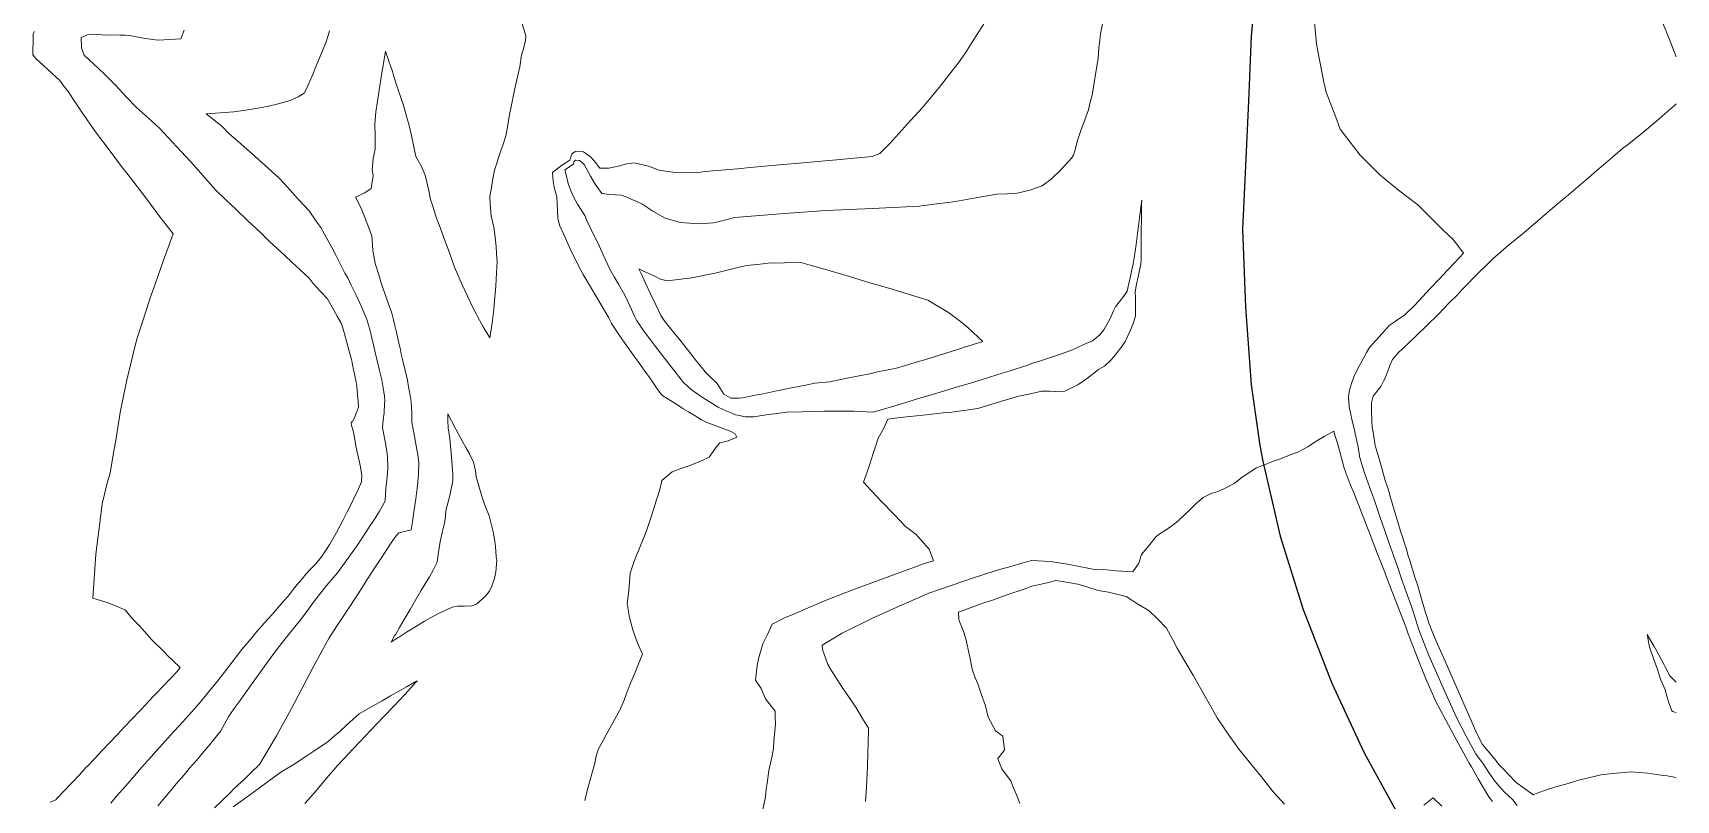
# Model space of a CAD drawing. Header units: inches. Extents: x 11351264 to 11356330, y 6702313 to 6706468.
# Drawn here: x 11355760 to 11356330, y 6703563 to 6703829 of the extents above; entities that cross this region are included whole.
import ezdxf

# ---------------------------------------------------------------- set-up
doc = ezdxf.new("R2010")
doc.units = ezdxf.units.IN
doc.header["$MEASUREMENT"] = 0
doc.layers.add('Shumate_Contours_clip1', color=7, linetype='Continuous', lineweight=0)
doc.layers.add('Shumate_Streets_clip1', color=7, linetype='Continuous')

msp = doc.modelspace()

# ---------------------------------------------------------------- linework, layer by layer
at = {"layer": 'Shumate_Contours_clip1'}
for points, elevation in [([(11356092.29, 6703835.59), (11356086.77, 6703826.86), (11356083.94, 6703822.27), (11356081.65, 6703819.11), (11356074.76, 6703810.16), (11356069.1, 6703803.41), (11356064.97, 6703798.92), (11356057.63, 6703790.76), (11356054.22, 6703787.29), (11356051.48, 6703786.21), (11356039.18, 6703785.09), (11356024.79, 6703783.78), (11356021.97, 6703783.54), (11356009.2, 6703782.38), (11356004.78, 6703782.01), (11355993.6, 6703781), (11355990.47, 6703780.64), (11355988.22, 6703780.65), (11355985.97, 6703780.64), (11355983.22, 6703780.68), (11355979.82, 6703781.19), (11355977.66, 6703781.49), (11355973.95, 6703782.87), (11355968.98, 6703784.04), (11355966.44, 6703783.68), (11355963.39, 6703782.85), (11355960.19, 6703782.19), (11355957.05, 6703782.17), (11355955.1, 6703784.8), (11355953.79, 6703786.13), (11355951.38, 6703787.91), (11355948.58, 6703787.99), (11355947.36, 6703787.16), (11355946.6, 6703785.01), (11355943.81, 6703783.15), (11355940.66, 6703780.71), (11355940.9, 6703777.68), (11355941.23, 6703775.61), (11355942.13, 6703772.25), (11355942.24, 6703769.89), (11355942.35, 6703767.53), (11355942.46, 6703764.8), (11355943.06, 6703762.44), (11355944.56, 6703759.16), (11355945.51, 6703757.09), (11355947.39, 6703752.93), (11355948.83, 6703750), (11355949.89, 6703747.85), (11355951.33, 6703745.26), (11355954.22, 6703740.42), (11355957.18, 6703735.37), (11355960.13, 6703730.32), (11355961.1, 6703728.43), (11355961.11, 6703728.33), (11355963.93, 6703724.11), (11355966.26, 6703720.71), (11355968.02, 6703718.22), (11355968.9, 6703717.04), (11355970.26, 6703715.24), (11355972.43, 6703712.15), (11355974.59, 6703709.07), (11355976.75, 6703705.98), (11355978.17, 6703703.9), (11355978.96, 6703703.17), (11355981.86, 6703701.34), (11355983.94, 6703700.04), (11355986, 6703698.73), (11355987.87, 6703697.6), (11355989.74, 6703696.47), (11355992.34, 6703694.9), (11355994.18, 6703693.96), (11355996.36, 6703693.13), (11355998.54, 6703692.3), (11356002.24, 6703690.9), (11356004.02, 6703690.05), (11356004.52, 6703688.9), (11356001.61, 6703687.53), (11355998.67, 6703686.92), (11355997.12, 6703685.03), (11355994.99, 6703681.86), (11355992.59, 6703680.75), (11355988.57, 6703679.09), (11355985.46, 6703678.07), (11355982.18, 6703676.86), (11355978.56, 6703673.86), (11355978.11, 6703671.59), (11355977.56, 6703669.57), (11355976.61, 6703666.76), (11355975.8, 6703664.15), (11355974.79, 6703660.87), (11355974.04, 6703658.78), (11355973.32, 6703656.67), (11355972.27, 6703654.09), (11355970.55, 6703649.72), (11355968.92, 6703645.83), (11355967.54, 6703641.67), (11355967.09, 6703635.59), (11355966.57, 6703631.17), (11355967.34, 6703626.26), (11355968.5, 6703621.97), (11355969.98, 6703617.71), (11355971.9, 6703613.58), (11355970.26, 6703609.63), (11355969.43, 6703607.56), (11355968.58, 6703605.52), (11355967.74, 6703603.47), (11355966.91, 6703601.4), (11355966.22, 6703599.51), (11355965.54, 6703597.61), (11355964.05, 6703594.09), (11355962.23, 6703590.99), (11355959.34, 6703585.76), (11355958.29, 6703583.86), (11355956.5, 6703580.47), (11355955.83, 6703578.14), (11355955.3, 6703575.67), (11355952.65, 6703566.28), (11355951.85, 6703562.78)], 1356), ([(11356131.85, 6703834.57), (11356130.71, 6703828.84), (11356130.5, 6703826.46), (11356130.16, 6703823.99), (11356129.9, 6703820.34), (11356128.89, 6703814.02), (11356127.79, 6703807.52), (11356127.07, 6703805.07), (11356126.5, 6703802.48), (11356125.27, 6703799), (11356124.02, 6703795.68), (11356122.67, 6703791.5), (11356121.98, 6703788.52), (11356121.32, 6703786.72), (11356120.7, 6703785.73), (11356116.95, 6703781.64), (11356113.56, 6703778.36), (11356110.46, 6703776.09), (11356108.05, 6703775.23), (11356106.65, 6703774.73), (11356101.35, 6703773.45), (11356098.36, 6703773.34), (11356094.8, 6703773.18), (11356088.09, 6703771.99), (11356081.73, 6703770.84), (11356077.98, 6703770.33), (11356074.67, 6703769.89), (11356067.91, 6703769.04), (11356051.61, 6703768.25), (11356035.42, 6703767.49), (11356019.57, 6703766.31), (11356003.89, 6703765.06), (11355998.6, 6703763.74), (11355996.43, 6703763.26), (11355991.37, 6703762.87), (11355984.9, 6703763.38), (11355979.76, 6703764.9), (11355975.48, 6703767.32), (11355971.65, 6703769.85), (11355965.89, 6703772.34), (11355964.43, 6703772.81), (11355960.57, 6703773.04), (11355957.76, 6703773.41), (11355955.46, 6703776.69), (11355953.88, 6703779.43), (11355951.63, 6703783.5), (11355951.06, 6703784.09), (11355950.01, 6703784.9), (11355948.75, 6703785.03), (11355948.19, 6703784.65), (11355947.88, 6703783.6), (11355944.93, 6703781.63), (11355945.52, 6703779.46), (11355946.1, 6703776.83), (11355946.83, 6703774.74), (11355947.74, 6703772.7), (11355949.32, 6703769.75), (11355951.82, 6703765.73), (11355952.44, 6703764.33), (11355953.72, 6703761.57), (11355954.9, 6703759.15), (11355956.33, 6703756.27), (11355957.3, 6703754.17), (11355958.24, 6703752.18), (11355960.7, 6703746.97), (11355962.08, 6703744.47), (11355963.54, 6703741.96), (11355965.71, 6703738.14), (11355967.48, 6703734.41), (11355969.14, 6703730.79), (11355969.66, 6703729.73), (11355969.79, 6703729.51), (11355971.81, 6703726.29), (11355974.15, 6703723.23), (11355977.55, 6703718.86), (11355981.15, 6703714.18), (11355983.57, 6703711.07), (11355986.11, 6703707.8), (11355988.77, 6703705.38), (11355991.48, 6703703.41), (11355991.94, 6703703.11), (11355992.37, 6703702.83), (11355995.27, 6703700.97), (11355998.16, 6703699.3), (11356001.06, 6703697.87), (11356003.37, 6703696.93), (11356003.86, 6703696.75), (11356004.13, 6703696.64), (11356004.84, 6703696.47), (11356007.56, 6703695.9), (11356010.43, 6703695.94), (11356015.45, 6703696.7), (11356017.78, 6703696.95), (11356021.75, 6703697.5), (11356027.15, 6703697.64), (11356029.77, 6703697.79), (11356034.94, 6703697.84), (11356037.61, 6703697.89), (11356045.29, 6703697.83), (11356051.69, 6703697.58), (11356052.64, 6703697.71), (11356060.19, 6703699.98), (11356068.78, 6703702.57), (11356070.87, 6703703.21), (11356077.38, 6703705.16), (11356079.99, 6703705.96), (11356085.97, 6703707.76), (11356089.72, 6703708.9), (11356092.2, 6703709.65), (11356094.36, 6703710.33), (11356096.64, 6703711.01), (11356099.03, 6703711.79), (11356101.07, 6703712.41), (11356105.49, 6703713.82), (11356106.8, 6703714.44), (11356109.89, 6703715.38), (11356112.63, 6703716.24), (11356114.7, 6703716.92), (11356116.89, 6703717.64), (11356120.99, 6703719.16), (11356124.88, 6703720.99), (11356127.9, 6703722.31), (11356130.44, 6703724.39), (11356131.81, 6703726.05), (11356134.02, 6703730.08), (11356135.23, 6703732.65), (11356135.96, 6703734.07), (11356137.98, 6703736.79), (11356139.56, 6703738.96), (11356139.93, 6703739.54), (11356140.53, 6703742.14), (11356141.12, 6703744.74), (11356142.06, 6703748.99), (11356142.43, 6703751.04), (11356143.03, 6703755.67), (11356143.63, 6703760.31), (11356144.23, 6703764.96), (11356144.8, 6703769.49), (11356144.81, 6703769.56), (11356145.01, 6703771.1), (11356144.98, 6703769.47), (11356144.92, 6703764.89), (11356144.86, 6703760.18), (11356144.8, 6703755.48), (11356144.76, 6703750.8), (11356144.66, 6703748.91), (11356143.76, 6703744.5), (11356143.24, 6703741.9), (11356142.75, 6703739.32), (11356142.88, 6703737.38), (11356142.8, 6703734.47), (11356142.81, 6703730.79), (11356141.92, 6703727.9), (11356141.03, 6703725.74), (11356139.23, 6703722.09), (11356138.06, 6703720.31), (11356136.16, 6703717.78), (11356134.5, 6703715.82), (11356132.15, 6703713.53), (11356129.98, 6703712.28), (11356126.23, 6703709.3), (11356122.88, 6703706.97), (11356118.3, 6703704.78), (11356115.13, 6703704.71), (11356113.01, 6703704.87), (11356110.41, 6703704.83), (11356105.81, 6703703.8), (11356102.33, 6703703.03), (11356100.13, 6703702.37), (11356097.15, 6703701.54), (11356093.01, 6703700.32), (11356088.16, 6703698.85), (11356079.2, 6703697.55), (11356076.1, 6703697.25), (11356070.24, 6703696.55), (11356061.28, 6703695.64), (11356056.99, 6703695.07), (11356055.61, 6703692.01), (11356053.56, 6703688.55), (11356052.72, 6703685.64), (11356051.91, 6703683.13), (11356050.72, 6703679.47), (11356049.41, 6703675.77), (11356048.46, 6703673.26), (11356051.18, 6703670.3), (11356054.72, 6703666.48), (11356059.1, 6703662.02), (11356061.29, 6703659.76), (11356063.12, 6703657.81), (11356066.8, 6703655.08), (11356068.41, 6703653.19), (11356071.3, 6703649.98), (11356072.79, 6703645.96), (11356068.88, 6703644.76), (11356067.48, 6703644.22), (11356057.68, 6703640.57), (11356051.75, 6703638.43), (11356046.29, 6703636.42), (11356035.03, 6703632.05), (11356023.99, 6703627.32), (11356020.9, 6703626.02), (11356016.83, 6703623.92), (11356015.19, 6703620.42), (11356013.63, 6703617.11), (11356012.04, 6703611.88), (11356011.67, 6703609.61), (11356011.03, 6703604.54), (11356012.99, 6703601.6), (11356014.51, 6703598.08), (11356017.9, 6703593.74), (11356017.88, 6703591.67), (11356017.95, 6703589.38), (11356017.7, 6703586.88), (11356017.46, 6703583.51), (11356017.27, 6703580.87), (11356016.88, 6703578.28), (11356015.65, 6703573.19), (11356015.09, 6703568.8), (11356014.78, 6703566.75), (11356014.5, 6703564.05), (11356013.57, 6703559.63)], 1354), ([(11355761.02, 6703829.59), (11355760.48, 6703828.8), (11355760.46, 6703825.58), (11355760.44, 6703823.57), (11355760.41, 6703821.56), (11355761.7, 6703820.04), (11355763.94, 6703817.96), (11355765.69, 6703816.35), (11355769.71, 6703812.58), (11355770.84, 6703811.13), (11355772.6, 6703808.78), (11355775.1, 6703805.12), (11355777.45, 6703801.65), (11355779.29, 6703798.95), (11355782.19, 6703794.8), (11355787.54, 6703787.65), (11355791.55, 6703782.37), (11355792.96, 6703780.5), (11355795.05, 6703777.76), (11355798.4, 6703773.36), (11355800.61, 6703770.49), (11355803.81, 6703766.27), (11355809.1, 6703759.47), (11355805.63, 6703749.93), (11355803.83, 6703744.92), (11355802.21, 6703740.36), (11355801.37, 6703737.88), (11355799, 6703730.58), (11355796.62, 6703723.17), (11355795.92, 6703720.68), (11355793.46, 6703710.61), (11355792.94, 6703708.12), (11355790.72, 6703697.36), (11355789.24, 6703687.71), (11355788.51, 6703684.11), (11355787.27, 6703676.37), (11355786.28, 6703673.32), (11355784.49, 6703665.76), (11355783.99, 6703661.93), (11355782.31, 6703648.28), (11355781.22, 6703632.98), (11355786.5, 6703631.38), (11355792.41, 6703628.99), (11355794.98, 6703625.83), (11355797.53, 6703623.28), (11355801.71, 6703618.55), (11355805.76, 6703614.58), (11355807.24, 6703612.98), (11355808.81, 6703611.41), (11355811.49, 6703608.91), (11355810.71, 6703607.85), (11355810.57, 6703607.69), (11355808.1, 6703605.08), (11355805.46, 6703602.3), (11355802.83, 6703599.53), (11355800.2, 6703596.75), (11355800.04, 6703596.57), (11355799.92, 6703596.45), (11355797.51, 6703593.9), (11355794.88, 6703591.13), (11355792.25, 6703588.35), (11355789.62, 6703585.57), (11355789.49, 6703585.44), (11355787, 6703582.8), (11355784.37, 6703580.02), (11355784.22, 6703579.87), (11355781.75, 6703577.26), (11355779.13, 6703574.48), (11355778.95, 6703574.29), (11355776.53, 6703571.73), (11355773.9, 6703568.95), (11355773.67, 6703568.69), (11355771.18, 6703566.06), (11355768.71, 6703563.44), (11355768.37, 6703562.95), (11355766.47, 6703562.24)], 1364), ([(11355812.85, 6703830.04), (11355811.73, 6703827.1), (11355803.82, 6703826.64), (11355799.37, 6703827.15), (11355794.09, 6703828.2), (11355792.48, 6703828.31), (11355790.72, 6703828.39), (11355788.68, 6703828.46), (11355785.97, 6703828.38), (11355781.53, 6703828.71), (11355779.41, 6703828.5), (11355777.22, 6703827.52), (11355777.28, 6703823.98), (11355778.15, 6703821.44), (11355783.02, 6703816.86), (11355785.54, 6703814.54), (11355789.17, 6703810.9), (11355792.81, 6703806.97), (11355796.36, 6703803.24), (11355800.57, 6703799.58), (11355804.35, 6703796.11), (11355808.61, 6703791.46), (11355810.59, 6703789.39), (11355816.2, 6703783.19), (11355818.6, 6703780.53), (11355823.75, 6703774.73), (11355827.42, 6703771.15), (11355830.84, 6703767.97), (11355834.96, 6703763.95), (11355839.31, 6703759.92), (11355842.54, 6703756.77), (11355847.78, 6703751.95), (11355850.18, 6703749.61), (11355856.26, 6703744.05), (11355857.59, 6703742.22), (11355860.16, 6703739.38), (11355862.57, 6703736.84), (11355864.77, 6703732.96), (11355865.99, 6703730.81), (11355867.22, 6703728.67), (11355867.72, 6703727.53), (11355867.83, 6703727.2), (11355868.52, 6703724.67), (11355869.32, 6703721.7), (11355870.11, 6703718.73), (11355870.91, 6703715.76), (11355871.01, 6703715.33), (11355871.31, 6703713.99), (11355871.99, 6703710.68), (11355872.42, 6703708.61), (11355872.83, 6703706.55), (11355873, 6703703.5), (11355873.19, 6703701.4), (11355873.4, 6703699.3), (11355872.32, 6703696.44), (11355871.28, 6703694.22), (11355870.97, 6703694.17), (11355870.8, 6703693.39), (11355871.6, 6703690.61), (11355872.27, 6703686.76), (11355872.34, 6703686.39), (11355872.87, 6703683.7), (11355873.55, 6703680.66), (11355874, 6703678.52), (11355874.47, 6703675.48), (11355874.45, 6703673.34), (11355873.28, 6703670.74), (11355871.74, 6703667.62), (11355870.59, 6703665.16), (11355869.44, 6703662.96), (11355868.02, 6703660.15), (11355865.68, 6703655.74), (11355863.46, 6703651.72), (11355861.68, 6703649.07), (11355860.51, 6703647.32), (11355858.4, 6703644.8), (11355856.46, 6703642.77), (11355855.09, 6703641.26), (11355853.77, 6703639.72), (11355852.11, 6703637.78), (11355850.75, 6703636.03), (11355848.91, 6703633.73), (11355847.42, 6703632.02), (11355846.09, 6703630.49), (11355844.77, 6703628.96), (11355843.38, 6703627.37), (11355840.73, 6703624.38), (11355838.14, 6703621.37), (11355835.75, 6703618.57), (11355833.27, 6703615.67), (11355827.54, 6703608.23), (11355824.49, 6703604.14), (11355821.69, 6703600.77), (11355818.05, 6703596.39), (11355815.43, 6703593.46), (11355812.39, 6703590.12), (11355808.18, 6703585.45), (11355804.34, 6703581.12), (11355802.96, 6703579.6), (11355801.58, 6703578.07), (11355798.97, 6703575.23), (11355797.34, 6703573.31), (11355795.62, 6703571.28), (11355792.65, 6703567.87), (11355789.36, 6703564.13), (11355787.41, 6703561.86)], 1362), ([(11355863.35, 6703829.83), (11355862.89, 6703828.23), (11355862.04, 6703825.73), (11355860.76, 6703822.73), (11355859.7, 6703820.2), (11355858.32, 6703816.88), (11355857.46, 6703814.76), (11355856.48, 6703812.4), (11355855.38, 6703810.02), (11355854.5, 6703808.18), (11355852.4, 6703807), (11355849.61, 6703805.69), (11355844.25, 6703804.23), (11355839.81, 6703803.31), (11355837.09, 6703802.85), (11355834.21, 6703802.28), (11355830.09, 6703801.7), (11355820.54, 6703801.1), (11355825.94, 6703796.75), (11355828.44, 6703794.26), (11355831.49, 6703791.62), (11355834.71, 6703788.74), (11355836.27, 6703787.39), (11355841.03, 6703783.15), (11355845.77, 6703778.9), (11355847.74, 6703776.8), (11355852.49, 6703771.35), (11355856.22, 6703767.37), (11355858.93, 6703763.41), (11355860.26, 6703761.56), (11355864.16, 6703754.71), (11355865.51, 6703752.07), (11355868.67, 6703745.78), (11355869.61, 6703744.1), (11355870.87, 6703741.57), (11355872.67, 6703737.92), (11355874.52, 6703733.84), (11355876.22, 6703729.69), (11355877.28, 6703726.23), (11355878.34, 6703721.86), (11355879.06, 6703718.87), (11355879.85, 6703715.32), (11355880.67, 6703712.01), (11355881.43, 6703708.7), (11355882.13, 6703704.62), (11355882.34, 6703703.07), (11355882.52, 6703701.47), (11355882.42, 6703700.44), (11355882.22, 6703697.32), (11355881.89, 6703694.8), (11355881.71, 6703692.25), (11355881.97, 6703690.39), (11355882.62, 6703687.4), (11355883.12, 6703684.73), (11355883.45, 6703682.17), (11355883.48, 6703678.03), (11355883.3, 6703675.11), (11355882.89, 6703670.99), (11355882.66, 6703666.86), (11355882.12, 6703665.86), (11355880.61, 6703663.22), (11355878.98, 6703660.53), (11355877.4, 6703658.15), (11355875.82, 6703655.71), (11355872.9, 6703651.23), (11355870.6, 6703648.03), (11355868.46, 6703645.12), (11355866.06, 6703641.81), (11355864.52, 6703640.01), (11355862.35, 6703637.55), (11355857.78, 6703631.61), (11355855.42, 6703628.38), (11355852.95, 6703625.05), (11355851.31, 6703623.05), (11355849.75, 6703621.18), (11355846.97, 6703617.74), (11355844.69, 6703614.66), (11355841.47, 6703610.32), (11355840.07, 6703608.37), (11355836.09, 6703602.93), (11355832.18, 6703597.39), (11355830.85, 6703595.55), (11355828.38, 6703592.02), (11355825.55, 6703586.9), (11355823.73, 6703584.63), (11355821.3, 6703581.63), (11355819.2, 6703579.22), (11355817.15, 6703576.7), (11355814.68, 6703573.86), (11355812.98, 6703571.79), (11355810.17, 6703568.53), (11355808.81, 6703566.89), (11355803.79, 6703560.96)], 1360), ([(11355930.11, 6703832.27), (11355931.22, 6703828.93), (11355931.39, 6703828.12), (11355931.26, 6703826.53), (11355930.62, 6703823.58), (11355929.91, 6703821.57), (11355929.34, 6703817.42), (11355928.22, 6703812.85), (11355927.36, 6703808.77), (11355926.28, 6703803.5), (11355925.9, 6703801.39), (11355925.51, 6703799.48), (11355924.54, 6703793.77), (11355923.25, 6703789.84), (11355922.19, 6703786.61), (11355921.53, 6703784.61), (11355920.55, 6703781.56), (11355919.87, 6703777.94), (11355919.43, 6703775.46), (11355918.96, 6703772.38), (11355918.97, 6703769.72), (11355919.4, 6703765.69), (11355920.29, 6703761.77), (11355920.71, 6703758.28), (11355921.08, 6703755.07), (11355921.27, 6703752.51), (11355921.41, 6703749.91), (11355921.11, 6703743.74), (11355920.98, 6703741.18), (11355920.64, 6703737.51), (11355920.35, 6703733.19), (11355919.77, 6703728.48), (11355918.9, 6703723.3), (11355916.63, 6703727.13), (11355914.58, 6703730.68), (11355914.12, 6703731.66), (11355912.91, 6703734.14), (11355911.19, 6703737.8), (11355909.48, 6703741.47), (11355907.78, 6703745.16), (11355906.7, 6703747.83), (11355905.84, 6703750.13), (11355905.12, 6703752.12), (11355904.4, 6703754.11), (11355902.97, 6703758.05), (11355901.65, 6703761.63), (11355900.45, 6703764.89), (11355900.1, 6703765.86), (11355899.08, 6703768.97), (11355898.34, 6703771.31), (11355897.64, 6703774.93), (11355896.51, 6703779.8), (11355895.08, 6703782.97), (11355893.24, 6703786.3), (11355892.54, 6703789.65), (11355891.7, 6703793.53), (11355890.81, 6703797.44), (11355890.14, 6703799.84), (11355889.52, 6703802.03), (11355888.91, 6703803.95), (11355887.99, 6703806.7), (11355886.9, 6703810.03), (11355885.53, 6703814.37), (11355884.99, 6703816.17), (11355884.59, 6703817.37), (11355883.79, 6703819.72), (11355882.74, 6703822.8), (11355882.23, 6703819.91), (11355881.64, 6703816.59), (11355881.57, 6703816.04), (11355881.47, 6703815.31), (11355881.09, 6703813.03), (11355880.49, 6703809.27), (11355879.9, 6703805.5), (11355879.32, 6703801.72), (11355879.07, 6703797.49), (11355879.11, 6703793.56), (11355879.15, 6703788.78), (11355878.45, 6703785.52), (11355878.09, 6703781.52), (11355878.4, 6703779.68), (11355877.75, 6703775.14), (11355875.52, 6703773.68), (11355872.34, 6703772.12), (11355874.27, 6703768.37), (11355876.41, 6703763.02), (11355878.03, 6703758.67), (11355878.36, 6703753.63), (11355879.08, 6703749.12), (11355880.37, 6703745.18), (11355881.14, 6703742.81), (11355881.81, 6703740.65), (11355883.44, 6703736.09), (11355884.87, 6703731.89), (11355885.45, 6703729.62), (11355885.96, 6703727.59), (11355886.53, 6703725.28), (11355887.26, 6703721.99), (11355887.75, 6703719.7), (11355888.19, 6703717.62), (11355888.68, 6703715.31), (11355889.49, 6703712), (11355890.32, 6703708.62), (11355890.75, 6703706.36), (11355891.13, 6703704.04), (11355891.47, 6703701.87), (11355891.78, 6703699.62), (11355891.8, 6703696.7), (11355891.88, 6703694.1), (11355892.5, 6703690.35), (11355893.32, 6703685.8), (11355893.88, 6703682.67), (11355894.24, 6703680.1), (11355894.17, 6703675.99), (11355893.85, 6703672.1), (11355893.19, 6703667.42), (11355892.59, 6703662.92), (11355892.05, 6703659.44), (11355891.58, 6703656.73), (11355887.39, 6703655.67), (11355886.29, 6703654.52), (11355884.71, 6703652.18), (11355881.93, 6703647.93), (11355879.18, 6703643.69), (11355876.41, 6703639.45), (11355873.22, 6703634.49), (11355869.21, 6703628.38), (11355866.21, 6703623.83), (11355863.21, 6703619.27), (11355860.6, 6703614.58), (11355857.75, 6703609.26), (11355855.3, 6703604.68), (11355853.68, 6703601.55), (11355850.07, 6703594.72), (11355844.93, 6703585.17), (11355838.98, 6703575.26), (11355836.2, 6703572.64), (11355833.84, 6703570.21), (11355830.39, 6703566.99), (11355828.64, 6703565.22), (11355823.39, 6703560.27)], 1358), ([(11356275.17, 6703561.05), (11356273.75, 6703563.02), (11356270.77, 6703565.74), (11356268.81, 6703568.03), (11356267.15, 6703569.98), (11356265.22, 6703572.81), (11356263.32, 6703575.72), (11356262.09, 6703577.35), (11356260.84, 6703578.94), (11356257.53, 6703585.05), (11356254.17, 6703591.54), (11356249.61, 6703601.9), (11356244.62, 6703613.14), (11356242.79, 6703617.87), (11356241.05, 6703622.35), (11356239.8, 6703626.21), (11356238.53, 6703630.1), (11356236.81, 6703634.89), (11356235.09, 6703639.71), (11356233.8, 6703643.59), (11356232.5, 6703647.47), (11356230.77, 6703652.27), (11356229.05, 6703657.07), (11356227.75, 6703660.97), (11356226.45, 6703664.85), (11356225.72, 6703666.84), (11356224.7, 6703669.67), (11356222.97, 6703674.46), (11356222.29, 6703676.43), (11356221.66, 6703678.36), (11356220.57, 6703682.16), (11356220.52, 6703682.34), (11356220.09, 6703685.38), (11356220.03, 6703685.73), (11356219.9, 6703686.37), (11356219.06, 6703690.11), (11356218.53, 6703692.32), (11356218.02, 6703694.56), (11356217.41, 6703697.33), (11356216.94, 6703699.39), (11356216.67, 6703702.89), (11356217.06, 6703705.16), (11356217.72, 6703707.47), (11356218.63, 6703709.76), (11356219.97, 6703712.67), (11356220.97, 6703714.5), (11356221.93, 6703716.27), (11356223.02, 6703718.26), (11356224, 6703719.93), (11356226.2, 6703722.39), (11356228.41, 6703724.85), (11356230.86, 6703727.55), (11356232.52, 6703728.75), (11356234.2, 6703729.92), (11356236.11, 6703731.25), (11356239.72, 6703734.66), (11356242.45, 6703737.59), (11356245.18, 6703740.51), (11356247.92, 6703743.43), (11356249.74, 6703745.38), (11356251, 6703746.7), (11356253.58, 6703749.47), (11356256.58, 6703752.71), (11356254.99, 6703754.92), (11356252.86, 6703757.6), (11356249.51, 6703760.7), (11356243.19, 6703767.09), (11356240.74, 6703769.48), (11356234.12, 6703774.6), (11356227.5, 6703780.03), (11356220.74, 6703786.76), (11356213.88, 6703795.7), (11356212.31, 6703799.86), (11356208.97, 6703808.54), (11356208.21, 6703812.04), (11356206.04, 6703822.78), (11356205.62, 6703825.35), (11356204.92, 6703832.77)], 1354), ([(11356330.36, 6703820.83), (11356328.32, 6703826.29), (11356325.74, 6703832.5)], 1356), ([(11356330.36, 6703570.71), (11356327.3, 6703571.29), (11356325.1, 6703571.55), (11356320.58, 6703572.26), (11356317.41, 6703572.46), (11356314.79, 6703572.68), (11356312.61, 6703572.5), (11356308.32, 6703572.18), (11356304.27, 6703571.65), (11356301.89, 6703571.11), (11356296.96, 6703569.96), (11356292.88, 6703568.7), (11356288.65, 6703567.56), (11356284.68, 6703566.21), (11356280.9, 6703564.82), (11356280.77, 6703564.74), (11356280.67, 6703564.85), (11356280.65, 6703564.87), (11356277.73, 6703566.93), (11356274.87, 6703569.06), (11356272.2, 6703571.81), (11356270.48, 6703573.6), (11356268.77, 6703575.39), (11356267.56, 6703577.04), (11356265, 6703580.06), (11356263.17, 6703582.2), (11356261.2, 6703585.99), (11356259.23, 6703590.51), (11356256.7, 6703596.3), (11356254.73, 6703600.82), (11356252.17, 6703606.64), (11356250.22, 6703611.1), (11356247.64, 6703616.98), (11356245.72, 6703621.38), (11356244.65, 6703624.12), (11356243.47, 6703628.02), (11356242.3, 6703631.92), (11356240.61, 6703637.58), (11356239.71, 6703640.25), (11356238.53, 6703644.14), (11356237.97, 6703646.06), (11356237.35, 6703648.03), (11356236.79, 6703649.98), (11356236.18, 6703651.92), (11356235.6, 6703653.9), (11356234.81, 6703656.26), (11356233.64, 6703660.15), (11356232.48, 6703664.03), (11356231.32, 6703667.92), (11356230.68, 6703670.13), (11356229.99, 6703672.17), (11356229.46, 6703673.8), (11356228.38, 6703677.58), (11356227.31, 6703681.36), (11356225.91, 6703686.29), (11356225.82, 6703686.82), (11356225.36, 6703689.89), (11356224.99, 6703692.38), (11356224.77, 6703694.38), (11356224.69, 6703698.38), (11356224.74, 6703700.72), (11356225.25, 6703703.05), (11356227.95, 6703706.49), (11356228.9, 6703708.31), (11356229.41, 6703709.32), (11356230.47, 6703712.08), (11356231.21, 6703713.96), (11356231.98, 6703715.83), (11356233.99, 6703718.11), (11356235.56, 6703719.58), (11356239.95, 6703723.77), (11356243.86, 6703727.56), (11356247.96, 6703731.57), (11356251.68, 6703735.45), (11356254.26, 6703738.07), (11356255.97, 6703739.83), (11356258.1, 6703742.01), (11356260.24, 6703744.24), (11356261.9, 6703745.95), (11356264.68, 6703748.71), (11356266.85, 6703750.88), (11356272.16, 6703755.32), (11356277.54, 6703759.82), (11356283.31, 6703764.69), (11356289.15, 6703769.66), (11356293.02, 6703772.9), (11356297.79, 6703776.97), (11356300.03, 6703778.93), (11356303.02, 6703781.47), (11356305.92, 6703783.99), (11356308.28, 6703785.97), (11356311.8, 6703789.04), (11356313.5, 6703790.31), (11356318.58, 6703794.32), (11356324.31, 6703799.17), (11356326.55, 6703801.17), (11356329.84, 6703804), (11356330.36, 6703804.48)], 1356), ([(11356266.64, 6703562.38), (11356265.38, 6703564.09), (11356263.53, 6703567.19), (11356261.69, 6703570.33), (11356259.34, 6703574.48), (11356258.53, 6703575.7), (11356254.06, 6703583.95), (11356250.51, 6703590.59), (11356247.02, 6703597.18), (11356243.52, 6703604.97), (11356241.69, 6703609.66), (11356239.85, 6703614.37), (11356237.42, 6703620.56), (11356236.57, 6703623.01), (11356234.73, 6703627.77), (11356232.9, 6703632.53), (11356231.07, 6703637.29), (11356230.32, 6703639.16), (11356229.54, 6703641.35), (11356228.7, 6703643.44), (11356227.69, 6703646.1), (11356226.83, 6703648.26), (11356225.84, 6703650.85), (11356224.95, 6703653.08), (11356224, 6703655.6), (11356223.07, 6703657.9), (11356222.39, 6703659.79), (11356221.38, 6703662.31), (11356220.53, 6703664.54), (11356219.47, 6703667.15), (11356218.66, 6703669.29), (11356217.56, 6703671.99), (11356216.78, 6703674.03), (11356215.65, 6703676.84), (11356215.14, 6703678.39), (11356215, 6703678.99), (11356214.31, 6703681.61), (11356213.6, 6703684.2), (11356212.88, 6703686.76), (11356212.25, 6703688.91), (11356212.16, 6703689.24), (11356211.64, 6703690.99), (11356208.31, 6703689.05), (11356205.19, 6703687.18), (11356202.64, 6703685.53), (11356199.11, 6703683.66), (11356196.86, 6703682.84), (11356193.19, 6703681.33), (11356190.72, 6703680.58), (11356187.25, 6703679.11), (11356184.78, 6703678.16), (11356179.86, 6703674.97), (11356177.08, 6703672.72), (11356174.61, 6703671.47), (11356171.51, 6703670.05), (11356169.15, 6703669.26), (11356166.27, 6703667.9), (11356164.04, 6703665.93), (11356161.88, 6703663.84), (11356159.72, 6703661.76), (11356157.78, 6703659.96), (11356157.11, 6703659.41), (11356156.22, 6703658.65), (11356153.44, 6703656.72), (11356151.75, 6703655.61), (11356150, 6703654.33), (11356147.32, 6703651.03), (11356144.89, 6703648.08), (11356143.95, 6703645.17), (11356141.89, 6703642.11), (11356136.14, 6703642.49), (11356131.77, 6703642.89), (11356129.18, 6703642.77), (11356119.87, 6703644.66), (11356113.42, 6703645.66), (11356106.92, 6703646.01), (11356103.46, 6703645.14), (11356099.57, 6703643.93), (11356094.92, 6703642.65), (11356089.56, 6703641), (11356086.68, 6703640.08), (11356079.29, 6703637.55), (11356071.19, 6703634.7), (11356067.26, 6703632.94), (11356061.09, 6703630.31), (11356051.39, 6703625.94), (11356041.08, 6703620.78), (11356034.21, 6703616.66), (11356034.34, 6703615.14), (11356036.15, 6703609.93), (11356037.3, 6703607.96), (11356041.18, 6703601.92), (11356044.38, 6703597.35), (11356045.98, 6703594.93), (11356047.96, 6703591.6), (11356050.21, 6703587.91), (11356050.1, 6703582.09), (11356050.01, 6703579.56), (11356049.9, 6703574.59), (11356049.55, 6703567.39), (11356049.19, 6703562.37)], 1352), ([(11356194.51, 6703561.54), (11356190.64, 6703565.77), (11356186.5, 6703570.95), (11356183.88, 6703574.21), (11356182.33, 6703576.13), (11356178.83, 6703580.51), (11356175.38, 6703585.29), (11356173.81, 6703587.51), (11356171.12, 6703591.41), (11356167.03, 6703598.82), (11356162.96, 6703606.04), (11356160.09, 6703610.84), (11356157.28, 6703615.66), (11356155.63, 6703618.74), (11356153.64, 6703622.55), (11356150.45, 6703625.79), (11356147.54, 6703628.59), (11356143.28, 6703631.18), (11356141.54, 6703632.25), (11356139.62, 6703633.6), (11356133.52, 6703635.01), (11356129.9, 6703635.7), (11356126.69, 6703636.64), (11356122.84, 6703637.88), (11356117.57, 6703638.73), (11356115.16, 6703639.1), (11356112.68, 6703638.44), (11356110.15, 6703637.84), (11356106.95, 6703637.11), (11356104.2, 6703636.15), (11356098.57, 6703634.24), (11356093.2, 6703632.33), (11356090.21, 6703631.31), (11356081.49, 6703628.17), (11356081.57, 6703625.44), (11356083.04, 6703621.74), (11356084.03, 6703618.86), (11356085.31, 6703613.13), (11356086.2, 6703608.4), (11356087.27, 6703605.32), (11356088.11, 6703603.2), (11356089.35, 6703599.73), (11356090.82, 6703595.58), (11356091.73, 6703591.69), (11356094.35, 6703586.99), (11356096.79, 6703585.09), (11356097.37, 6703580.39), (11356095.07, 6703577.23), (11356096.54, 6703573.73), (11356097.8, 6703571.98), (11356099.56, 6703569.58), (11356100.41, 6703567.44), (11356101.87, 6703563.98), (11356102.71, 6703561.78)], 1350), ([(11356330.36, 6703593.34), (11356329.14, 6703593.67), (11356328.87, 6703593.9), (11356327.62, 6703597.37), (11356326.51, 6703601.16), (11356325.85, 6703602.82), (11356324.99, 6703604.86), (11356323.78, 6703608.62), (11356322.67, 6703611.65), (11356321.1, 6703616.09), (11356320.35, 6703620.36)], 1358), ([(11356320.35, 6703620.36), (11356322.37, 6703616.82), (11356322.58, 6703616.47), (11356324.37, 6703613.29), (11356326.27, 6703609.9), (11356326.57, 6703609.1), (11356328.13, 6703606.01), (11356330.36, 6703603.8)], 1358), ([(11355829.91, 6703560.52), (11355835.54, 6703564.63), (11355841.18, 6703568.82), (11355843.46, 6703570.45), (11355846.47, 6703572.63), (11355850.72, 6703575.16), (11355855.44, 6703578.27), (11355857.82, 6703579.87), (11355862.88, 6703583.28), (11355865.13, 6703585.3), (11355866.72, 6703586.65), (11355869.35, 6703589.07), (11355873.57, 6703592.8), (11355877.46, 6703595.03), (11355881.56, 6703597.4), (11355884.44, 6703599.07), (11355887.34, 6703600.73), (11355890.25, 6703602.38), (11355893.05, 6703603.95), (11355893.23, 6703604.06), (11355893.7, 6703604.31), (11355893.42, 6703603.99), (11355893.27, 6703603.83), (11355891.46, 6703601.82), (11355889.55, 6703599.7), (11355887.61, 6703597.6), (11355885.66, 6703595.49), (11355882.29, 6703592.05), (11355879.61, 6703589.23), (11355877.79, 6703587.3), (11355875.56, 6703584.94), (11355873.63, 6703582.94), (11355871.46, 6703580.67), (11355869.83, 6703578.98), (11355866.14, 6703575.06), (11355862.43, 6703570.6), (11355858.49, 6703565.89), (11355856.66, 6703563.89), (11355854.77, 6703561.78)], 1358), ([(11356249.11, 6703560.83), (11356246.27, 6703563.5), (11356246.21, 6703563.57), (11356246.01, 6703563.75), (11356245.76, 6703563.49), (11356242.85, 6703561.13)], 1350)]:
    msp.add_lwpolyline(points, dxfattribs=dict(at, elevation=elevation))
for points, elevation in [([(11355970.63, 6703747.27), (11355971.14, 6703746.13), (11355971.26, 6703745.91), (11355971.36, 6703745.68), (11355972.92, 6703742.31), (11355974.66, 6703738.55), (11355976.43, 6703734.79), (11355978.23, 6703731.03), (11355979.36, 6703729.38), (11355981.14, 6703727.16), (11355983.1, 6703724.68), (11355984.87, 6703722.47), (11355986.85, 6703719.98), (11355988.6, 6703717.79), (11355990.58, 6703715.28), (11355992.32, 6703713.1), (11355993.64, 6703711.5), (11355995.05, 6703710.03), (11355997.81, 6703707.44), (11356000.07, 6703703.78), (11356002.51, 6703702.35), (11356005.44, 6703702.42), (11356006.65, 6703702.47), (11356010.92, 6703703.42), (11356013.73, 6703703.94), (11356017.84, 6703704.85), (11356020.81, 6703705.39), (11356024.74, 6703706.26), (11356027.92, 6703706.82), (11356031.6, 6703707.63), (11356036.79, 6703708.08), (11356039.5, 6703708.67), (11356043.98, 6703709.51), (11356046.44, 6703710.05), (11356051.14, 6703710.97), (11356053.41, 6703711.47), (11356058.27, 6703712.45), (11356060.39, 6703712.92), (11356066.45, 6703714.71), (11356070.11, 6703715.85), (11356074.82, 6703717.33), (11356081.12, 6703719.3), (11356083.21, 6703719.94), (11356089.85, 6703722.02), (11356084.77, 6703726.85), (11356082.2, 6703728.96), (11356077.99, 6703732.08), (11356070.83, 6703736.4), (11356065.96, 6703737.88), (11356057.27, 6703740.58), (11356050.69, 6703742.42), (11356043.65, 6703744.61), (11356034.13, 6703747.35), (11356029.99, 6703748.55), (11356026.73, 6703749.48), (11356015.39, 6703749.21), (11356014.18, 6703749.12), (11356013.7, 6703749.03), (11356008.02, 6703748.48), (11356006, 6703747.91), (11356004.04, 6703747.5), (11355997.5, 6703745.89), (11355988.98, 6703744.17), (11355980.43, 6703743.05), (11355978.12, 6703743.73), (11355975.9, 6703744.8), (11355972.45, 6703746.39)], 1352), ([(11355884.67, 6703617.72), (11355887.11, 6703619.28), (11355887.6, 6703619.57), (11355890.06, 6703621.2), (11355892.92, 6703622.96), (11355896.23, 6703625.02), (11355900.9, 6703627.6), (11355905.8, 6703629.83), (11355906.47, 6703629.96), (11355907.75, 6703630.15), (11355910.07, 6703630.15), (11355912.65, 6703630.31), (11355914.29, 6703630.95), (11355914.41, 6703631.03), (11355917.41, 6703633.68), (11355918.64, 6703635.28), (11355919.61, 6703637.08), (11355919.65, 6703637.19), (11355920.52, 6703639.84), (11355920.99, 6703642.14), (11355921.3, 6703646.13), (11355921.19, 6703646.69), (11355921.09, 6703647.49), (11355920.85, 6703650.93), (11355920.51, 6703653.48), (11355920.08, 6703655.98), (11355918.73, 6703661.53), (11355917.22, 6703665.29), (11355916.09, 6703668.35), (11355915.05, 6703671.98), (11355914.19, 6703675.07), (11355913.95, 6703677.17), (11355913.2, 6703680.22), (11355911.82, 6703683.05), (11355910.53, 6703685.31), (11355909.27, 6703687.59), (11355907.14, 6703691.61), (11355905.76, 6703694.24), (11355904.38, 6703696.94), (11355904.36, 6703694.54), (11355904.43, 6703692.11), (11355905, 6703688.36), (11355905.38, 6703684.47), (11355905.61, 6703681.98), (11355905.86, 6703679.01), (11355906.05, 6703676.02), (11355906.13, 6703673.75), (11355905.14, 6703669.21), (11355904.67, 6703667.17), (11355903.79, 6703663.89), (11355903.27, 6703659.59), (11355903.18, 6703659.06), (11355902.41, 6703655.79), (11355901.51, 6703651.92), (11355901.07, 6703648.86), (11355900.78, 6703646.32), (11355900.66, 6703645.67), (11355900.56, 6703645.25), (11355899.25, 6703642.73), (11355897.97, 6703640.41), (11355895.01, 6703635.52), (11355892.75, 6703631.66), (11355891.25, 6703629.09), (11355889.22, 6703625.55), (11355887.6, 6703622.77), (11355886.29, 6703620.54), (11355885.89, 6703619.91)], 1356)]:
    msp.add_lwpolyline(points, close=True, dxfattribs=dict(at, elevation=elevation))
at = {"layer": 'Shumate_Streets_clip1', "color": 5}
for points in [[(11356185, 6703850), (11356183, 6703828), (11356182, 6703805.5), (11356181, 6703783), (11356180, 6703761), (11356181, 6703734), (11356183, 6703707), (11356186, 6703686)], [(11356186, 6703686), (11356187, 6703680.5), (11356193, 6703654.5), (11356201, 6703629), (11356211, 6703603.5), (11356222, 6703579.5), (11356235, 6703556), (11356250, 6703533), (11356265, 6703511.5), (11356281, 6703491.5), (11356300, 6703472.5), (11356319, 6703455), (11356330.36, 6703446.07)]]:
    msp.add_lwpolyline(points, dxfattribs=at)

doc.saveas('drawing.dxf')
